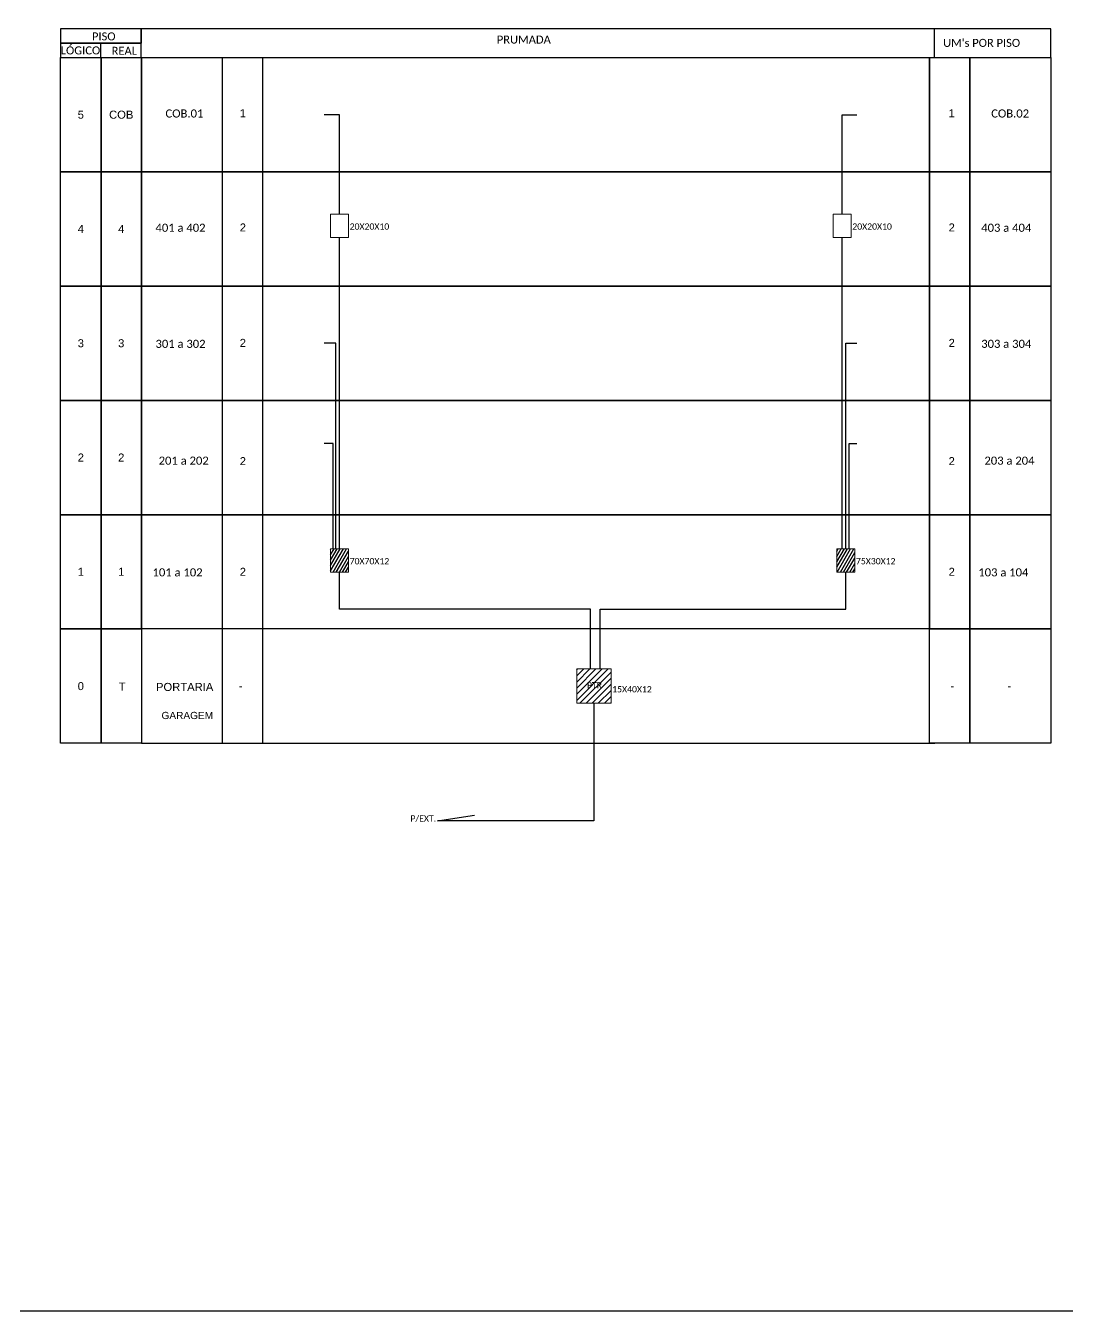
# Model space of a CAD drawing. Header units: metres. Extents: x 0 to 2138, y 0 to 691.
# Drawn here: x 386.1 to 692.9, y 0 to 378.7 of the extents above; entities that cross this region are included whole.
import ezdxf
from ezdxf.enums import TextEntityAlignment as Align

# ---------------------------------------------------------------- set-up
doc = ezdxf.new("R2010")
doc.units = ezdxf.units.M
doc.styles.add('ARIAL', font='arial.ttf')
doc.styles.add('WMF-Calibri0', font='calibri.ttf')
pattern_1 = [(60, (0, 3.3222), (-0.6874077, 0.396875), [])]

msp = doc.modelspace()

# ---------------------------------------------------------------- hatches: boundary and pattern name
h = msp.add_hatch()
h.set_pattern_fill('ANSI31', color=1, scale=0.25, angle=15, style=0)
h.set_pattern_definition(pattern_1)
h.paths.add_polyline_path([(481.17, 224.59), (475.94, 224.59), (475.94, 217.77), (481.17, 217.77)])
h.paths.add_polyline_path([(481.22, 219.56), (493.61, 219.56), (493.61, 222.35), (481.22, 222.35)], flags=9)
h = msp.add_hatch()
h.set_pattern_fill('ANSI31', color=1, scale=0.25, angle=15, style=0)
h.set_pattern_definition(pattern_1)
h.paths.add_polyline_path([(630.29, 224.59), (625.05, 224.59), (625.05, 217.77), (630.29, 217.77)])
h.paths.add_polyline_path([(630.33, 219.56), (642.72, 219.56), (642.72, 222.35), (630.33, 222.35)], flags=9)
at = {"linetype": 'Continuous'}
h = msp.add_hatch(dxfattribs=at)
h.set_pattern_fill('ANSI31', color=1, scale=0.401544, style=0)
h.set_pattern_definition([(45, (-1278.3517, -941.8405), (-0.901492, 0.901492), [])])
h.paths.add_polyline_path([(553.48, 189.24), (548.4, 189.24), (548.4, 179.09), (558.56, 179.09), (558.56, 189.24)])
h.paths.add_polyline_path([(551.64, 183.35), (555.73, 183.35), (555.73, 185.58), (551.64, 185.58)], flags=24)

# ---------------------------------------------------------------- linework, layer by layer
for points in [[(-0.18, 691.28), (1027.74, 691.28), (1027.74, -0.02), (-0.18, -0.02)], [(396.41, 369.33), (408.31, 369.33), (408.31, 335.66), (396.41, 335.66)], [(408.31, 369.33), (420.21, 369.33), (420.21, 335.66), (408.31, 335.66)], [(420.21, 369.33), (652.31, 369.33), (652.31, 335.66), (420.21, 335.66)], [(652.31, 369.33), (664.21, 369.33), (664.21, 335.66), (652.31, 335.66)], [(664.21, 369.33), (688.01, 369.33), (688.01, 335.66), (664.21, 335.66)], [(396.41, 335.66), (408.31, 335.66), (408.31, 302), (396.41, 302)], [(408.31, 335.66), (420.21, 335.66), (420.21, 302), (408.31, 302)], [(420.21, 335.66), (652.31, 335.66), (652.31, 302), (420.21, 302)], [(652.31, 335.66), (664.21, 335.66), (664.21, 302), (652.31, 302)], [(664.21, 335.66), (688.01, 335.66), (688.01, 302), (664.21, 302)], [(396.41, 302), (408.31, 302), (408.31, 268.33), (396.41, 268.33)], [(408.31, 302), (420.21, 302), (420.21, 268.33), (408.31, 268.33)], [(420.21, 302), (652.31, 302), (652.31, 268.33), (420.21, 268.33)], [(652.31, 302), (664.21, 302), (664.21, 268.33), (652.31, 268.33)], [(664.21, 302), (688.01, 302), (688.01, 268.33), (664.21, 268.33)], [(396.41, 268.33), (408.31, 268.33), (408.31, 234.66), (396.41, 234.66)], [(408.31, 268.33), (420.21, 268.33), (420.21, 234.66), (408.31, 234.66)], [(420.21, 268.33), (652.31, 268.33), (652.31, 234.66), (420.21, 234.66)], [(652.31, 268.33), (664.21, 268.33), (664.21, 234.66), (652.31, 234.66)], [(664.21, 268.33), (688.01, 268.33), (688.01, 234.66), (664.21, 234.66)], [(396.41, 234.66), (408.31, 234.66), (408.31, 201), (396.41, 201)], [(408.31, 234.66), (420.21, 234.66), (420.21, 201), (408.31, 201)], [(420.21, 234.66), (652.31, 234.66), (652.31, 201), (420.21, 201)], [(652.31, 234.66), (664.21, 234.66), (664.21, 201), (652.31, 201)], [(664.21, 234.66), (688.01, 234.66), (688.01, 201), (664.21, 201)], [(396.41, 201), (408.31, 201), (408.31, 167.33), (396.41, 167.33)], [(408.31, 201), (420.21, 201), (420.21, 167.33), (408.31, 167.33)], [(652.31, 201), (664.21, 201), (664.21, 167.33), (652.31, 167.33)], [(664.21, 201), (688.01, 201), (688.01, 167.33), (664.21, 167.33)]]:
    msp.add_lwpolyline(points, close=True)
at = {"color": 0}
for points in [[(396.41, 373.55), (420.13, 373.55), (420.13, 377.76), (396.41, 377.76)], [(396.41, 369.33), (420.13, 369.33), (420.13, 373.55), (396.41, 373.55)]]:
    msp.add_lwpolyline(points, close=True, dxfattribs=at)
for points in [[(653.76, 377.76), (420.13, 377.76), (420.13, 377.76), (420.13, 373.55)], [(653.76, 369.33), (653.76, 377.76)], [(653.76, 369.33), (688.01, 369.33), (688.01, 377.76), (653.76, 377.76)], [(408.27, 369.33), (408.27, 373.55)], [(420.13, 369.33), (634.7, 369.33)], [(444, 369.33), (444, 167.33)], [(455.9, 369.33), (455.9, 167.33)], [(420.13, 335.66), (634.7, 335.66)], [(420.13, 302), (634.7, 302)], [(420.13, 268.33), (634.7, 268.33)], [(420.21, 167.33), (653.86, 167.33)]]:
    msp.add_lwpolyline(points)
at = {"color": 3}
for points in [[(478.55, 323.18), (478.55, 352.5), (474.05, 352.5)], [(626.6, 323.18), (626.6, 352.5), (630.94, 352.5)], [(478.55, 224.59), (478.55, 316.36)], [(626.6, 224.59), (626.6, 316.36)], [(477.51, 224.59), (477.51, 285.16), (474.05, 285.16)], [(627.63, 224.47), (627.63, 285.16)], [(627.63, 285.16), (630.94, 285.16), (630.94, 285.16)], [(476.7, 255.59), (474.05, 255.59)], [(476.7, 251.5), (476.7, 255.59)], [(628.67, 224.47), (628.67, 255.59), (630.94, 255.59)], [(476.7, 224.59), (476.7, 251.5)], [(552.44, 189.24), (552.44, 206.87), (478.55, 206.87), (478.55, 217.77)], [(555.36, 189.24), (555.36, 206.87), (627.67, 206.87), (627.67, 217.77)], [(553.48, 179.09), (553.48, 144.43), (507.43, 144.43), (518.28, 146.15)]]:
    msp.add_lwpolyline(points, dxfattribs=at)
at = {"color": 7, "lineweight": 0}
for points in [[(475.94, 323.18), (481.17, 323.18), (481.17, 316.36), (475.94, 316.36)], [(623.98, 323.18), (629.22, 323.18), (629.22, 316.36), (623.98, 316.36)]]:
    msp.add_lwpolyline(points, close=True, dxfattribs=at)
at = {"color": 1, "lineweight": 0}
for points in [[(475.94, 224.59), (481.17, 224.59), (481.17, 217.77), (475.94, 217.77)], [(625.05, 224.59), (630.29, 224.59), (630.29, 217.77), (625.05, 217.77)], [(548.4, 189.24), (558.56, 189.24), (558.56, 179.09), (548.4, 179.09)]]:
    msp.add_lwpolyline(points, close=True, dxfattribs=at)

# ---------------------------------------------------------------- texts
at = {"color": 0, "style": 'WMF-Calibri0'}
for s, height, p in [('     PISO', 2.358, (401.49, 374.38)), ('PRUMADA', 2.358, (524.88, 373.44)), ("UM's POR PISO", 2.3576, (656.33, 372.47)), ('  LÓGICO', 2.358, (394.79, 370.25)), ('    REAL', 2.358, (408.11, 370.14))]:
    msp.add_text(s, height=height, dxfattribs=at).set_placement(p)
for s, height, style, p in [('COB.01', 2.382, 'WMF-Calibri0', (427.29, 351.66)), ('COB.02', 2.382, 'WMF-Calibri0', (670.49, 351.66)), ('401 a 402', 2.382, 'WMF-Calibri0', (424.35, 318)), ('20X20X10', 1.833, 'WMF-Calibri0', (481.54, 318.63)), ('20X20X10', 1.833, 'WMF-Calibri0', (629.58, 318.63)), ('403 a 404', 2.382, 'WMF-Calibri0', (667.55, 318)), ('301 a 302', 2.382, 'WMF-Calibri0', (424.35, 283.8)), ('303 a 304', 2.382, 'WMF-Calibri0', (667.55, 283.8)), ('201 a 202', 2.382, 'WMF-Calibri0', (425.28, 249.39)), ('203 a 204', 2.382, 'WMF-Calibri0', (668.49, 249.39)), ('70X70X12', 1.833, 'WMF-Calibri0', (481.54, 220.04)), ('75X30X12', 1.833, 'WMF-Calibri0', (630.65, 220.04)), ('101 a 102', 2.382, 'WMF-Calibri0', (423.48, 216.47)), ('103 a 104', 2.382, 'WMF-Calibri0', (666.69, 216.47)), ('PORTARIA', 2.365, 'ARIAL', (424.5, 182.73)), ('PTR', 1.833, 'WMF-Calibri0', (551.43, 183.49)), ('15X40X12', 1.833, 'WMF-Calibri0', (558.87, 182.31)), ('GARAGEM', 2.128, 'ARIAL', (426.13, 174.44)), ('P/EXT.', 1.833, 'WMF-Calibri0', (499.44, 144.24))]:
    msp.add_text(s, height=height, dxfattribs=dict(style=style)).set_placement(p)
at = {"style": 'ARIAL', "flags": 12}
for tag, text, height, p in [('5', 'XX', 2.365, (402.36, 352.5)), ('COB', 'XX', 2.365, (414.26, 352.5)), ('1', 'XX', 2.365, (450.08, 352.93)), ('1', 'XX', 2.365, (658.87, 352.93)), ('4', 'XX', 2.365, (402.36, 318.83)), ('4', 'XX', 2.365, (414.26, 318.83)), ('2', 'XX', 2.365, (450.08, 319.27)), ('2', 'XX', 2.365, (658.87, 319.27)), ('3', 'XX', 2.365, (402.36, 285.16)), ('3', 'XX', 2.365, (414.26, 285.16)), ('2', 'XX', 2.365, (450.08, 285.27)), ('2', 'XX', 2.365, (658.87, 285.27)), ('2', 'XX', 2.365, (402.36, 251.5)), ('2', 'XX', 2.365, (414.26, 251.5)), ('2', 'XX', 2.365, (450.08, 250.43)), ('2', 'XX', 2.365, (658.87, 250.43)), ('1', 'XX', 2.365, (402.36, 217.83)), ('1', 'XX', 2.365, (414.26, 217.83)), ('2', '0', 2.36, (450.08, 217.83)), ('2', '0', 2.36, (658.87, 217.83)), ('0', 'XX', 2.365, (402.36, 184.16)), ('T', 'XX', 2.365, (414.54, 184.02)), ('-', 'XX', 2.365, (449.47, 184.18)), ('-', 'XX', 2.365, (659.08, 184.18)), ('-', 'XX', 2.365, (675.86, 184.18))]:
    msp.add_attdef(tag, text=text, height=height, dxfattribs=at).set_placement(p, align=Align.MIDDLE_CENTER)

doc.saveas('drawing.dxf')
